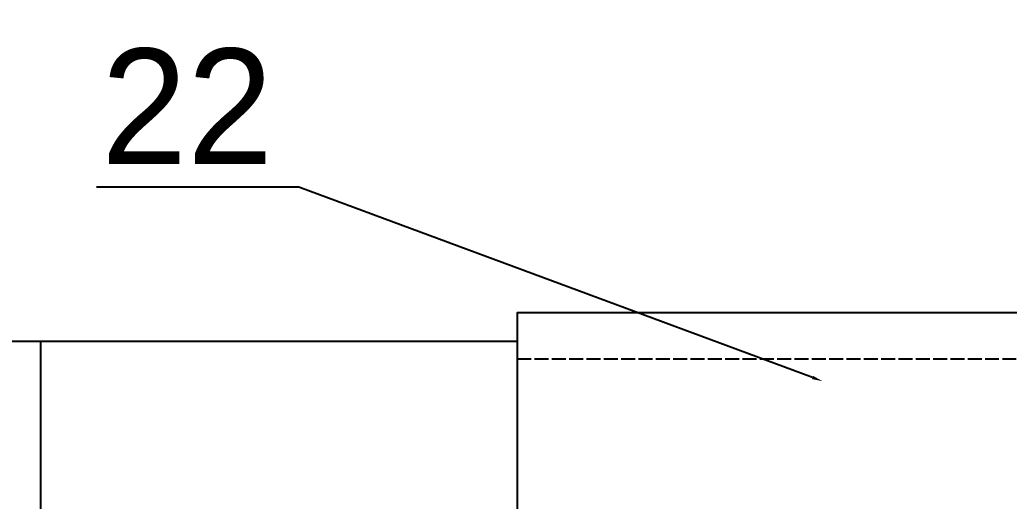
# Model space of a CAD drawing. Extents: x -483223 to 550073, y -164053 to -64662.
# Drawn here: x 378372 to 379228, y -159253 to -158836 of the extents above; entities that cross this region are included whole.
import ezdxf
from ezdxf import colors
from ezdxf.entities.mleader import LeaderData, LeaderLine
from ezdxf.math import Vec2, Vec3

# ---------------------------------------------------------------- set-up
doc = ezdxf.new("R2010")
doc.units = 0
doc.header["$MEASUREMENT"] = 0
doc.linetypes.add('ACAD_ISO02W100', pattern=[15, 12, -3])
doc.layers.get('0').update_dxf_attribs({"color": 40, "linetype": 'CONTINUOUS'})
doc.layers.get('Defpoints').update_dxf_attribs({"linetype": 'CONTINUOUS'})
doc.layers.add('Размры', color=7, linetype='CONTINUOUS')
doc.styles.add('ГОСТ', font='isocpeur.ttf', dxfattribs={"oblique": 10})
doc.dimstyles.new('10', dxfattribs={"dimtxt": 3, "dimasz": 1.5, "dimexe": 1, "dimexo": 5, "dimgap": 1, "dimtad": 1, "dimdec": 0, "dimlfac": 10, "dimzin": 0, "dimdsep": 46, "dimtxsty": 'ГОСТ', "dimblk": 'ARCHTICK', "dimcen": 0.09, "dimdle": 1, "dimadec": 0, "dimazin": 0, "dimtfac": 1, "dimtdec": 0, "dimtofl": 0, "dimtmove": 0, "dimatfit": 3, "dimfxl": 0.18, "dimtolj": 1, "dimtzin": 0, "dimarcsym": 0})

# ---------------------------------------------------------------- blocks, each defined once
blk = doc.blocks.new('_ArchTick')
at = {"color": 0, "linetype": 'ByBlock', "const_width": 0.15}
blk.add_lwpolyline([(-0.5, -0.5), (0.5, 0.5)], dxfattribs=at)
blk = doc.blocks.new('*D564')
at = {"layer": 'Defpoints', "color": 0, "transparency": 16777216}
for p in [(378390.13, -159115.05), (378802.55, -159115.05), (378900.86, -159415.05)]:
    blk.add_point(p, dxfattribs=at)
at = {"layer": 'Размры', "color": 0, "lineweight": -2, "transparency": 16777216}
for p, q in [((378797.55, -159115.05), (378389.13, -159115.05)), ((378390.13, -159416.05), (378390.13, -159114.05)), ((378895.86, -159415.05), (378389.13, -159415.05))]:
    blk.add_line(p, q, dxfattribs=at)
at = {"layer": 'Размры', "color": 0, "lineweight": -2, "transparency": 16777216, "xscale": 1.5, "yscale": 1.5, "zscale": 1.5}
for p, rotation in [((378390.13, -159115.05), 90), ((378390.13, -159415.05), 270)]:
    blk.add_blockref('_ArchTick', p, dxfattribs=dict(at, rotation=rotation))
at = {"layer": 'Размры', "color": 0, "transparency": 16777216, "insert": (378387.63, -159265.05), "char_height": 3, "attachment_point": 5, "rotation": 90, "style": 'ГОСТ'}
blk.add_mtext('\\A1;3000', dxfattribs=at)

msp = doc.modelspace()

# ---------------------------------------------------------------- linework, layer by layer
msp.add_line((378802.5529, -159115.0515), (377964.2631, -159115.0515))
at = {"linetype": 'ACAD_ISO02W100'}
msp.add_line((378802.5529, -159130.0515), (380302.5529, -159130.0515), dxfattribs=at)
msp.add_lwpolyline([(378802.5529, -159715.0515), (380302.5529, -159715.0515), (380302.5529, -159090.0515), (378802.5529, -159090.0515)], close=True)

# ---------------------------------------------------------------- dimensions: what is measured, and where the dimension line sits
at = {"layer": 'Размры'}
dim = msp.add_linear_dim(base=(378390.126, -159115.0515), p1=(378900.8638, -159415.0515), p2=(378802.5529, -159115.0515), angle=90, dimstyle='10', dxfattribs=at)
dim.commit()
dim.dimension.update_dxf_attribs({"geometry": '*D564', "text_midpoint": (378387.626, -159265.0515)})

# ---------------------------------------------------------------- leaders
ml = msp.add_multileader_mtext('Standard')
ml.set_content('Болты М16', color=256)
ml.set_leader_properties()
ml.build(insert=Vec2(0, 0))
ml.multileader.update_dxf_attribs({"text_right_attachment_type": 6, "dogleg_length": 0.36, "arrow_head_size": 9})
ctx = ml.context
ctx.base_point, ctx.char_height, ctx.arrow_head_size, ctx.landing_gap_size, ctx.plane_origin = Vec3(380360.78, -158887.7065), 100, 9, 4.5, Vec3(382658.2696, -158562.4059)
ctx.right_attachment = 6
notes = []
notes.append((ctx, [(1, (1, 1, 0), (380342.78, -158887.7065), (1, 0), 18, [(0, [(380052.5529, -159381.9762), (379052.5529, -159375.0515)], 0, [])])]))
ctx.mtext.insert, ctx.mtext.flow_direction = Vec3(380365.28, -158837.7065), 5
ml = msp.add_multileader_mtext('Standard')
ml.set_content('22', color=256)
ml.set_leader_properties()
ml.build(insert=Vec2(0, 0))
ml.multileader.update_dxf_attribs({"text_right_attachment_type": 6, "dogleg_length": 0.36, "arrow_head_size": 9})
ctx = ml.context
ctx.base_point, ctx.char_height, ctx.arrow_head_size, ctx.landing_gap_size, ctx.plane_origin = Vec3(378419.87, -158911.1701), 100, 9, 4.5, Vec3(378165.3663, -158357.4997)
ctx.right_attachment, ctx.text_align_type = 6, 2
notes.append((ctx, [(1, (1, 1, 0), (378613.5366, -158981.1701), (-1, 0), 18, [(0, [(379066.6487, -159149.3881)], 0, [])])]))
ctx.mtext.insert, ctx.mtext.alignment, ctx.mtext.flow_direction = Vec3(378591.0366, -158861.1701), 3, 5
for ctx, leaders in notes:
    for number, flags, end, landing, length, lines in leaders:
        leader = LeaderData()
        leader.index, (leader.has_last_leader_line, leader.has_dogleg_vector, leader.attachment_direction) = number, flags
        leader.last_leader_point, leader.dogleg_vector, leader.dogleg_length = Vec3(end), Vec3(landing), length
        for number, points, colour, breaks in lines:
            line = LeaderLine()
            line.index, line.vertices, line.color, line.breaks = number, Vec3.list(points), colors.encode_raw_color(colour), breaks
            leader.lines.append(line)
        ctx.leaders.append(leader)

doc.saveas('drawing.dxf')
